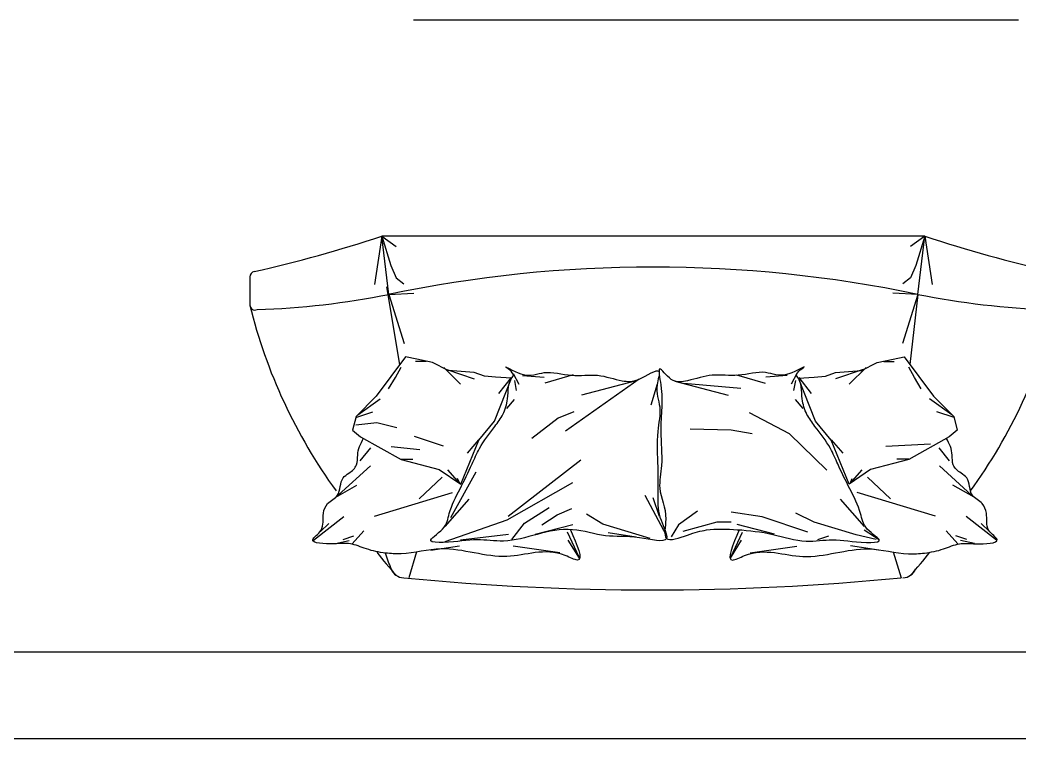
# Model space of a CAD drawing. Header units: inches. Extents: x 5.4 to 47.9, y 11.7 to 36.5.
# Drawn here: x 36.186 to 39.918, y 11.66 to 14.343 of the extents above; entities that cross this region are included whole.
import ezdxf

# ---------------------------------------------------------------- set-up
doc = ezdxf.new("R2010")
doc.units = ezdxf.units.IN
doc.header["$MEASUREMENT"] = 0
doc.layers.add('02', color=2, linetype='Continuous')
doc.layers.add('kadrbm', color=4, linetype='Continuous')

# ---------------------------------------------------------------- blocks, each defined once
blk = doc.blocks.new('kadrbm')
at = {"layer": 'kadrbm', "color": 4}
blk.add_lwpolyline([(0, 0), (0, 24.7972), (21, 24.7972), (21, 0), (0, 0)], close=True, dxfattribs=at)
blk.add_lwpolyline([(20.6631, 0.3257), (20.6631, 24.4603), (0.3369, 24.4603), (0.3369, 0.3257), (20.6631, 0.3257)], dxfattribs=at)

msp = doc.modelspace()

# ---------------------------------------------------------------- linework, layer by layer
at = {"layer": '02'}
for p, q in [((39.9124, 14.3427), (37.6553, 14.3427)), ((37.5364, 13.5362), (37.5095, 13.3562)), ((39.5633, 13.5362), (37.5364, 13.5362)), ((37.563, 13.319), (37.5364, 13.5362)), ((37.5364, 13.5362), (37.5903, 13.4974)), ((37.5364, 13.5362), (37.57, 13.427)), ((39.5633, 13.5362), (39.5095, 13.4974)), ((39.5633, 13.5362), (39.5297, 13.427)), ((39.5367, 13.319), (39.5633, 13.5362)), ((39.5633, 13.5362), (39.5902, 13.3562)), ((37.57, 13.427), (37.5903, 13.3811)), ((39.5297, 13.427), (39.5095, 13.3811)), ((37.0439, 13.384), (37.0439, 13.2804)), ((37.5903, 13.3811), (37.6187, 13.3581)), ((39.5095, 13.3811), (39.481, 13.3581)), ((37.6041, 13.057), (37.5559, 13.3473)), ((37.563, 13.319), (37.6559, 13.3229)), ((37.563, 13.319), (37.62, 13.136)), ((39.5367, 13.319), (39.4439, 13.3229)), ((39.5367, 13.319), (39.4798, 13.136)), ((39.5367, 13.319), (39.5077, 13.057)), ((37.6253, 13.0856), (37.5161, 12.9384)), ((37.6673, 13.0771), (37.6253, 13.0856)), ((37.702, 13.0681), (37.663, 13.0681)), ((37.7261, 13.0645), (37.6673, 13.0771)), ((37.7849, 13.0351), (37.7261, 13.0645)), ((39.3269, 13.0351), (39.3857, 13.0645)), ((39.3857, 13.0645), (39.4445, 13.0771)), ((39.4098, 13.0681), (39.4488, 13.0681)), ((39.4445, 13.0771), (39.4865, 13.0856)), ((39.4865, 13.0856), (39.5957, 12.9384)), ((37.5877, 13.0082), (37.6085, 13.0473)), ((37.768, 13.046), (37.8305, 12.9834)), ((37.7793, 13.038), (37.8818, 13.0043)), ((37.8815, 13.0267), (37.7849, 13.0351)), ((37.9193, 13.0141), (37.8815, 13.0267)), ((39.1925, 13.0141), (39.2303, 13.0267)), ((39.3326, 13.038), (39.23, 13.0043)), ((39.2303, 13.0267), (39.3269, 13.0351)), ((39.3438, 13.046), (39.2813, 12.9834)), ((39.5242, 13.0082), (39.5034, 13.0473)), ((37.5617, 12.9666), (37.5877, 13.0082)), ((37.9613, 13.0099), (37.9193, 13.0141)), ((37.9571, 12.8459), (38.0201, 13.0057)), ((38.0201, 13.0057), (37.9613, 13.0099)), ((38.019, 13.0082), (37.9722, 12.9484)), ((38.0265, 13.0236), (38.0478, 12.9833)), ((38.0313, 12.9976), (38.0384, 12.9596)), ((38.062, 13.0165), (38.1425, 13.0094)), ((38.2514, 13.0189), (38.1449, 12.9881)), ((38.4975, 13.0026), (38.2222, 12.8087)), ((38.4811, 12.9952), (38.2822, 12.9431)), ((38.6308, 12.9952), (38.8296, 12.9431)), ((38.6639, 12.9881), (38.877, 12.9691)), ((38.8604, 13.0189), (38.9669, 12.9881)), ((39.0498, 13.0165), (38.9693, 13.0094)), ((39.0853, 13.0236), (39.064, 12.9833)), ((39.0806, 12.9976), (39.0735, 12.9596)), ((39.0917, 13.0057), (39.1505, 13.0099)), ((39.1547, 12.8459), (39.0917, 13.0057)), ((39.0929, 13.0082), (39.1396, 12.9484)), ((39.1505, 13.0099), (39.1925, 13.0141)), ((39.5501, 12.9666), (39.5242, 13.0082)), ((38.5639, 12.9833), (38.5403, 12.9052)), ((37.5161, 12.9384), (37.4405, 12.8628)), ((37.4475, 12.8698), (37.5308, 12.9289)), ((38.0028, 12.8933), (38.0313, 12.9265)), ((39.109, 12.8933), (39.0806, 12.9265)), ((39.6643, 12.8698), (39.581, 12.9289)), ((39.5957, 12.9384), (39.6713, 12.8628)), ((37.4395, 12.8589), (37.5035, 12.8808)), ((38.2528, 12.8802), (38.195, 12.8564)), ((39.0583, 12.7985), (38.9087, 12.8768)), ((39.6723, 12.8589), (39.6083, 12.8808)), ((37.4405, 12.8628), (37.4279, 12.8123)), ((37.5181, 12.8392), (37.4401, 12.8302)), ((37.5931, 12.8212), (37.5181, 12.8392)), ((37.8983, 12.7745), (37.9571, 12.8459)), ((38.195, 12.8564), (38.0965, 12.7815)), ((39.2135, 12.7745), (39.1547, 12.8459)), ((39.6713, 12.8628), (39.6839, 12.8123)), ((37.4279, 12.8123), (37.4573, 12.7871)), ((38.8408, 12.8121), (38.6878, 12.8156)), ((38.9189, 12.7985), (38.8408, 12.8121)), ((39.6839, 12.8123), (39.6545, 12.7871)), ((37.4573, 12.7871), (37.6085, 12.703)), ((37.7671, 12.7521), (37.6591, 12.7881)), ((37.8311, 12.6105), (37.8983, 12.7745)), ((37.8979, 12.7765), (37.8546, 12.7267)), ((39.1976, 12.6625), (39.0583, 12.7985)), ((39.2807, 12.6105), (39.2135, 12.7745)), ((39.214, 12.7765), (39.2572, 12.7267)), ((39.6545, 12.7871), (39.5033, 12.703)), ((37.4559, 12.6981), (37.4954, 12.7457)), ((37.5721, 12.7508), (37.6786, 12.7404)), ((39.5842, 12.7604), (39.4175, 12.7508)), ((39.6559, 12.6981), (39.6164, 12.7457)), ((37.6085, 12.704), (37.6526, 12.704)), ((37.6085, 12.703), (37.7513, 12.6652)), ((38.0082, 12.4916), (38.279, 12.7013)), ((39.5033, 12.703), (39.3605, 12.6652)), ((39.5034, 12.704), (39.4592, 12.704)), ((37.3742, 12.5701), (37.494, 12.679)), ((37.7513, 12.6652), (37.8311, 12.6105)), ((37.8273, 12.6128), (37.7825, 12.6642)), ((37.7945, 12.4858), (37.8892, 12.6564)), ((39.3605, 12.6652), (39.2807, 12.6105)), ((39.2845, 12.6128), (39.3294, 12.6642)), ((39.7376, 12.5701), (39.6178, 12.679)), ((37.6765, 12.5565), (37.7624, 12.6368)), ((37.8273, 12.6128), (37.8193, 12.6321)), ((38.004, 12.4769), (38.2496, 12.6174)), ((39.2845, 12.6128), (39.2925, 12.6321)), ((39.4353, 12.5565), (39.3495, 12.6368)), ((37.3646, 12.562), (37.4436, 12.6069)), ((37.509, 12.4912), (37.8005, 12.5797)), ((39.6028, 12.4912), (39.3113, 12.5797)), ((39.7472, 12.562), (39.6682, 12.6069)), ((37.7732, 12.4526), (37.8632, 12.5545)), ((38.5994, 12.4194), (38.519, 12.5687)), ((38.5734, 12.4905), (38.5497, 12.5592)), ((39.3386, 12.4526), (39.2487, 12.5545)), ((38.0693, 12.4652), (38.1611, 12.523)), ((38.1916, 12.4958), (38.246, 12.5196)), ((38.715, 12.5094), (38.6437, 12.4584)), ((38.9563, 12.489), (38.8408, 12.506)), ((39.15, 12.4686), (39.0821, 12.5026)), ((37.2816, 12.4014), (37.3946, 12.4899)), ((37.7731, 12.3972), (38.004, 12.4769)), ((38.0217, 12.404), (38.0693, 12.4652)), ((38.1339, 12.4584), (38.1916, 12.4958)), ((38.3616, 12.4618), (38.3004, 12.4992)), ((38.7864, 12.4686), (38.6606, 12.4346)), ((38.8408, 12.4686), (38.7864, 12.4686)), ((39.1262, 12.4312), (38.9563, 12.489)), ((39.3064, 12.421), (39.15, 12.4686)), ((39.8303, 12.4014), (39.7172, 12.4899)), ((37.3074, 12.4341), (37.3388, 12.464)), ((37.4259, 12.3878), (37.4695, 12.4368)), ((38.1094, 12.4242), (38.2491, 12.4597)), ((38.2731, 12.3388), (38.2295, 12.4313)), ((38.5383, 12.4074), (38.3616, 12.4618)), ((38.4858, 12.4123), (38.3816, 12.4289)), ((38.6437, 12.4584), (38.6165, 12.4142)), ((38.8387, 12.3388), (38.8823, 12.4313)), ((39.0024, 12.4242), (38.8628, 12.4597)), ((39.3931, 12.4028), (39.3363, 12.4384)), ((39.6859, 12.3878), (39.6423, 12.4368)), ((39.8044, 12.4341), (39.7731, 12.464)), ((37.3633, 12.3891), (37.415, 12.4)), ((37.3919, 12.4041), (37.4327, 12.4177)), ((37.83, 12.4028), (38.01, 12.4242)), ((38.2745, 12.3347), (38.2322, 12.4014)), ((38.8374, 12.3347), (38.8796, 12.4014)), ((39.1636, 12.404), (39.2044, 12.4176)), ((39.3811, 12.404), (39.3064, 12.421)), ((39.7199, 12.4041), (39.6791, 12.4177)), ((39.7485, 12.3891), (39.6968, 12.4)), ((37.6664, 12.3576), (37.6375, 12.2615)), ((37.7201, 12.3646), (37.8264, 12.381)), ((38.2009, 12.3538), (38.0266, 12.3796)), ((38.9109, 12.3538), (39.0852, 12.3796)), ((39.3917, 12.3646), (39.2855, 12.381)), ((39.4455, 12.3576), (39.4743, 12.2615))]:
    msp.add_line(p, q, dxfattribs=at)
for centre, radius, start, end in [((35.9671, 18.25), 4.9681, 282.7137, 288.4146), ((41.1327, 18.25), 4.9681, 251.5854, 257.2863), ((37.0639, 13.384), 0.02, 99.8499, 180), ((38.5501, 8.5921), 4.8287, 78.2102, 101.8237), ((36.9661, 16.3084), 3.0484, 271.9773, 281.2917), ((40.1336, 16.3084), 3.0484, 258.7083, 268.0227), ((37.0639, 13.2804), 0.02, 180, 291.8964), ((38.9896, 13.761), 2.0046, 193.9271, 215.9152), ((38.1102, 13.761), 2.0046, 324.0848, 346.0729), ((38.9529, 13.4758), 1.8196, 217.9655, 221.4788), ((38.1469, 13.4758), 1.8196, 318.5212, 322.0345), ((29.3573, 9.322), 8.7353, 19.89455, 20.29868), ((37.6183, 12.3115), 0.05, 199.8945, 270), ((39.4815, 12.3115), 0.05, 270, 340.1055), ((38.5463, 21.6579), 9.4421, 264.35957, 275.64043)]:
    msp.add_arc(centre, radius, start, end, dxfattribs=at)
for points, start_tangent, end_tangent in [([(38.0255, 13.0118), (38.0061, 12.9288), (37.9886, 12.8712), (37.9586, 12.8262), (37.9011, 12.7436), (37.8736, 12.686), (37.8286, 12.5934), (37.7885, 12.5009), (37.7635, 12.4433), (37.7193, 12.399), (37.766, 12.3932), (37.8936, 12.4033), (37.9911, 12.3983), (38.1161, 12.4233), (38.2486, 12.4408), (38.3711, 12.4183), (38.4987, 12.4108), (38.5987, 12.4083), (38.5787, 12.4758), (38.5662, 12.5634), (38.5664, 12.6747), (38.5664, 12.8075), (38.5737, 12.8987), (38.5637, 12.9813), (38.5712, 13.0314), (38.4949, 13.0016), (38.4337, 12.9965), (38.3418, 13.0169), (38.2449, 13.0169), (38.1428, 13.0271), (38.0561, 13.022), (38, 13.0475), (38.0255, 13.0118)], (-0.700863, -0.713296), (-0.700863, -0.713296)), ([(39.0864, 13.0118), (39.1057, 12.9288), (39.1232, 12.8712), (39.1533, 12.8262), (39.2108, 12.7436), (39.2383, 12.686), (39.2833, 12.5934), (39.3233, 12.5009), (39.3483, 12.4433), (39.3925, 12.399), (39.3458, 12.3932), (39.2183, 12.4033), (39.1207, 12.3983), (38.9957, 12.4233), (38.8632, 12.4408), (38.7486, 12.4396), (38.6775, 12.4209), (38.5987, 12.4083), (38.5965, 12.4795), (38.5741, 12.5955), (38.5803, 12.6804), (38.5778, 12.8089), (38.5815, 12.8962), (38.5778, 12.9811), (38.5741, 13.0409), (38.6169, 13.0016), (38.6781, 12.9965), (38.77, 13.0169), (38.8669, 13.0169), (38.969, 13.0271), (39.0557, 13.022), (39.1119, 13.0475), (39.0864, 13.0118)], (0.700863, -0.713296), (0.700863, -0.713296))]:
    msp.add_spline(points, degree=3, dxfattribs=dict(at, start_tangent=start_tangent, end_tangent=end_tangent))
for points in [[(38.2411, 12.4403), (38.2664, 12.3273), (38.2213, 12.3442), (38.0037, 12.3405), (37.7581, 12.3689), (37.6092, 12.3511), (37.5502, 12.3536), (37.479, 12.369), (37.4193, 12.3882), (37.3577, 12.3882), (37.2788, 12.4036), (37.3096, 12.4382), (37.3173, 12.469), (37.3188, 12.5023), (37.3346, 12.5382), (37.3712, 12.569), (37.3924, 12.6343), (37.4135, 12.6516), (37.4424, 12.6824), (37.4466, 12.719), (37.4535, 12.7511), (37.4688, 12.7818)], [(38.8708, 12.4403), (38.8454, 12.3273), (38.8906, 12.3442), (39.1081, 12.3405), (39.3537, 12.3689), (39.5027, 12.3511), (39.5617, 12.3536), (39.6329, 12.369), (39.6925, 12.3882), (39.7541, 12.3882), (39.833, 12.4036), (39.8022, 12.4382), (39.7945, 12.469), (39.793, 12.5023), (39.7772, 12.5382), (39.7406, 12.569), (39.7195, 12.6343), (39.6983, 12.6516), (39.6694, 12.6824), (39.6653, 12.719), (39.6584, 12.7511), (39.643, 12.7818)]]:
    msp.add_spline(points, degree=3, dxfattribs=at)

# ---------------------------------------------------------------- block references
at = {"layer": 'kadrbm'}
msp.add_blockref('kadrbm', (26.9109, 11.6597), dxfattribs=at)

doc.saveas('drawing.dxf')
